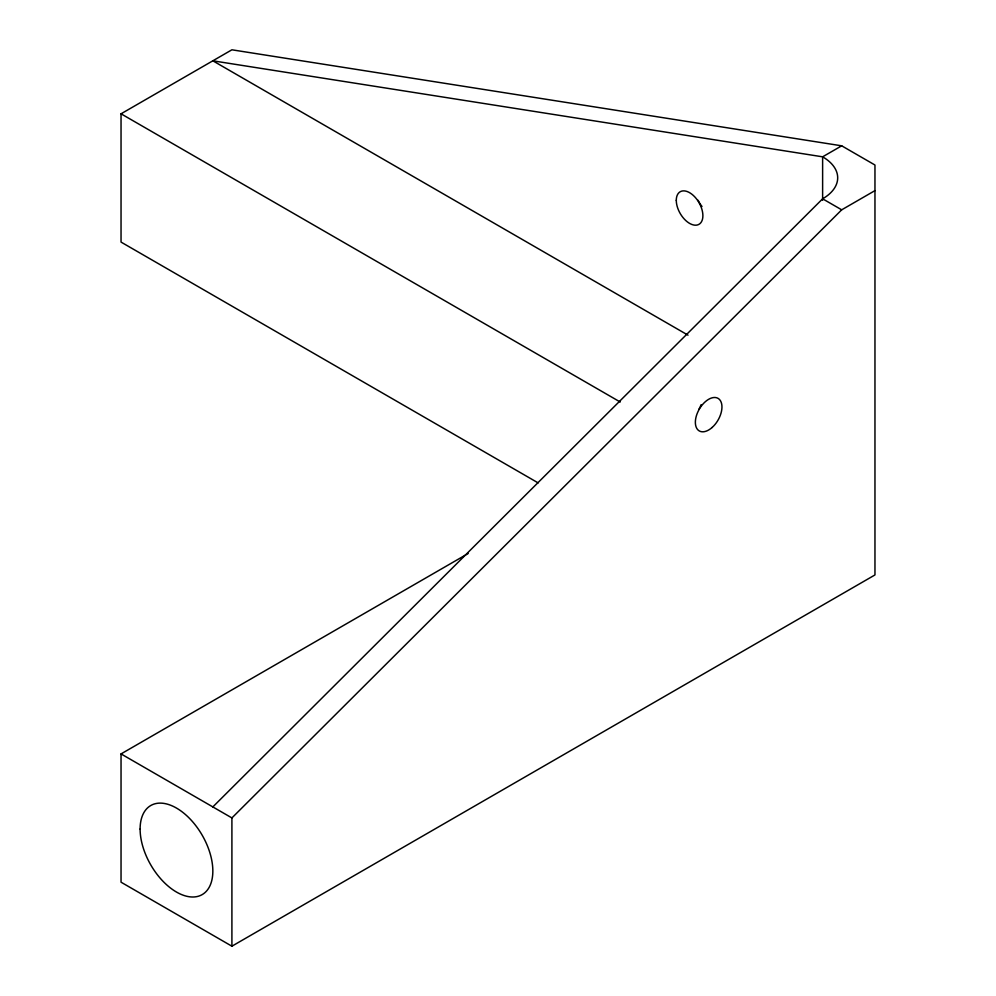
<?xml version="1.0" encoding="UTF-8"?>
<svg xmlns="http://www.w3.org/2000/svg" width="996" height="996" viewBox="0 0 996 996"><rect width="100%" height="100%" fill="white"/><g stroke="black" fill="none" stroke-linecap="round" stroke-linejoin="round"><path stroke-width="1.49" d="M212.845 806.909L822.621 198.814A51.431 29.693 0 0 0 822.621 156.82L841.695 145.814L874.961 165.012L874.961 574.941L231.906 946.2L121.039 882.195L121.039 753.91L468.182 553.49M231.906 946.2L231.906 817.928L841.695 209.82L874.961 190.622M538.151 482.898L121.039 242.09L121.039 113.805L231.906 49.8L841.695 145.814M822.621 198.814L841.695 209.82M688.012 335.154L212.845 60.806L822.621 156.82L822.621 200.271M121.039 113.805L620.222 402.01M121.039 753.91L231.906 817.928M701.109 404.675A18.812 10.869 -60 0 1 698.993 409.082M702.006 206.483A18.812 10.869 60 0 1 698.096 200.283M712.09 427.508A18.812 10.869 -60 0 0 718.066 398.363A18.812 10.869 -60 0 0 695.806 418.096A18.812 10.869 -60 0 0 712.09 427.508M140.112 829.058A51.431 29.693 60 0 0 194.656 896.923A51.431 29.693 60 0 0 194.656 824.19A51.431 29.693 60 0 0 140.112 829.058M676.284 200.345A18.812 10.869 60 0 0 696.241 225.171A18.812 10.869 60 0 0 696.241 198.565A18.812 10.869 60 0 0 676.284 200.345"/></g></svg>
